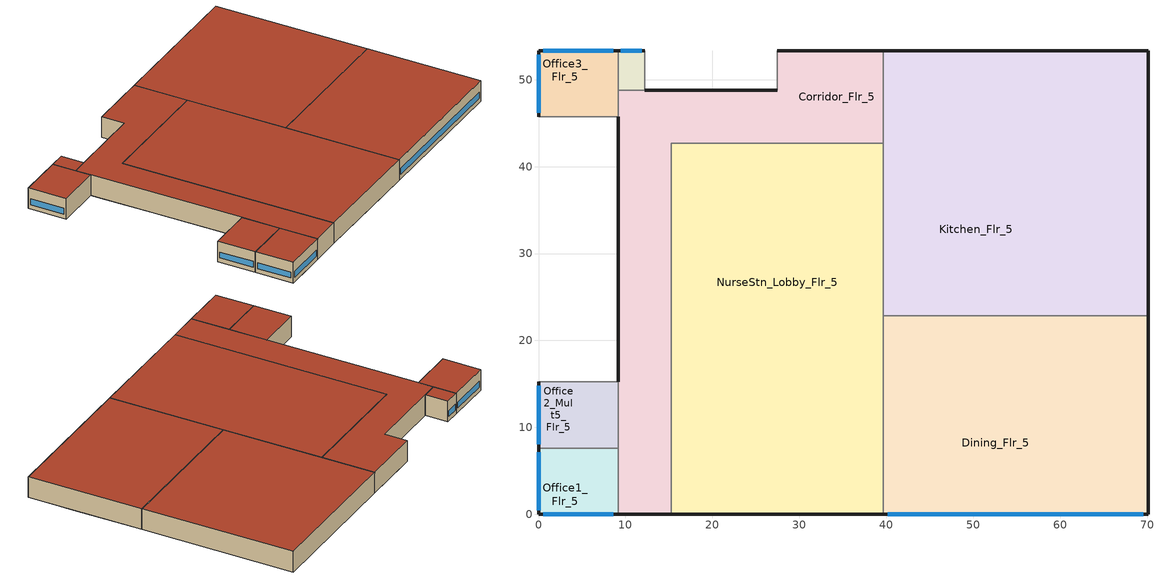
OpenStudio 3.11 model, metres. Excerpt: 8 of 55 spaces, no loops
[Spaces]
Corridor_Flr_5
 floor to NurseStn_Lobby_Flr_4: 15.24,42.67 15.24,33.53 9.14,33.53 9.14,42.67 z17.07
 floor to Corridor_NW_Flr_4: 39.62,53.34 39.62,42.67 9.14,42.67 9.14,48.77 28.96,48.77 28.96,53.34 z17.07
 floor to Corridor_SE_Flr_4: 15.24,10.67 15.24,4.57 9.14,4.57 9.14,10.67 z17.07
 floor adiabatic (Adiabatic floor construction): 28.96,53.34 28.96,48.77 27.43,48.77 27.43,53.34 z17.07; 15.24,4.57 15.24,0 9.14,0 9.14,4.57 z17.07
 floor to Lab_Flr_4: 15.24,33.53 15.24,10.67 9.14,10.67 9.14,33.53 z17.07
 wall outside: 9.14,0 15.24,0 / 39.62,53.34 27.43,53.34 / 27.43,48.77 12.19,48.77 / 9.14,45.72 9.14,15.24 z17.07:21.34
 wall to Kitchen_Flr_5: 39.62,42.67 39.62,53.34 z17.07:21.34
 wall adiabatic (Adiabatic wall construction): 27.43,53.34 27.43,48.77 z17.07:21.34
 wall to NurseStn_Lobby_Flr_5: 15.24,0 15.24,42.67 39.62,42.67 z17.07:21.34
 wall to Office1_Flr_5: 9.14,7.62 9.14,0 z17.07:21.34
 wall to Office4_Mult6_Flr_5: 12.19,48.77 9.14,48.77 z17.07:21.34
 wall to Office2_Mult5_Flr_5: 9.14,15.24 9.14,7.62 z17.07:21.34
 wall to Office3_Flr_5: 9.14,48.77 9.14,45.72 z17.07:21.34
 roof outside: 15.24,0 15.24,42.67 39.62,42.67 39.62,53.34 27.43,53.34 27.43,48.77 9.14,48.77 9.14,0 z21.34
Kitchen_Flr_5
 floor to PatRoom5_Mult10_Flr_4: 44.2,53.34 44.2,48.77 39.62,48.77 39.62,53.34 z17.07
 floor to Corridor_NW_Flr_4: 65.53,48.77 65.53,42.67 39.62,42.67 39.62,48.77 z17.07
 floor to Radiology_Flr_4: 60.96,42.67 60.96,22.86 39.62,22.86 39.62,42.67 z17.07
 floor to Corridor_SE_Flr_4: 65.53,42.67 65.53,22.86 60.96,22.86 60.96,42.67 z17.07
 floor to PatRoom4_Flr_4: 70.1,53.34 70.1,48.77 62.48,48.77 62.48,53.34 z17.07
 floor adiabatic (Adiabatic floor construction): 70.1,48.77 70.1,22.86 65.53,22.86 65.53,48.77 z17.07; 62.48,53.34 62.48,48.77 44.2,48.77 44.2,53.34 z17.07
 wall outside: 70.1,22.86 70.1,53.34 39.62,53.34 z17.07:21.34
 wall to NurseStn_Lobby_Flr_5: 39.62,42.67 39.62,22.86 z17.07:21.34
 wall to Dining_Flr_5: 39.62,22.86 70.1,22.86 z17.07:21.34
 roof outside: 70.1,22.86 70.1,53.34 39.62,53.34 39.62,22.86 z21.34
NurseStn_Lobby_Flr_5
 floor to NurseStn_Lobby_Flr_4: 39.62,42.67 39.62,10.67 28.96,10.67 28.96,19.81 15.24,19.81 15.24,42.67 z17.07
 floor to Corridor_SE_Flr_4: 39.62,10.67 39.62,0 28.96,0 28.96,4.57 15.24,4.57 15.24,10.67 z17.07
 floor adiabatic (Adiabatic floor construction): 28.96,4.57 28.96,0 15.24,0 15.24,4.57 z17.07
 floor to Lab_Flr_4: 28.96,19.81 28.96,10.67 15.24,10.67 15.24,19.81 z17.07
 wall outside: 15.24,0 39.62,0 z17.07:21.34
 wall to Dining_Flr_5: 39.62,0 39.62,22.86 z17.07:21.34
 roof outside: 39.62,0 39.62,42.67 15.24,42.67 15.24,0 z21.34
Office1_Flr_5
 floor to PatRoom6_Flr_4: 6.1,4.57 6.1,0 0,0 0,4.57 z17.07
 floor to PatRoom7_Mult10_Flr_4: 4.57,7.62 4.57,4.57 0,4.57 0,7.62 z17.07
 floor to Corridor_SE_Flr_4: 9.14,7.62 9.14,4.57 4.57,4.57 4.57,7.62 z17.07
 floor adiabatic (Adiabatic floor construction): 9.14,4.57 9.14,0 6.1,0 6.1,4.57 z17.07
 wall outside: 0,7.62 0,0 9.14,0 z17.07:21.34
 wall to Office2_Mult5_Flr_5: 9.14,7.62 0,7.62 z17.07:21.34
 window: 0,7.16 0,0.46 / 0.55,0 8.6,0 z17.98:19.2
 roof outside: 9.14,0 9.14,7.62 0,7.62 0,0 z21.34
Office4_Mult6_Flr_5
 floor adiabatic (Adiabatic floor construction): 12.19,53.34 12.19,48.77 9.14,48.77 9.14,53.34 z17.07
 wall outside: 12.19,53.34 9.14,53.34 z17.07:21.34
 wall to Office3_Flr_5: 9.14,53.34 9.14,48.77 z17.07:21.34
 wall adiabatic (Adiabatic wall construction): 12.19,48.77 12.19,53.34 z17.07:21.34
 window: 11.88,53.34 9.45,53.34 z17.98:19.2
 roof outside: 12.19,48.77 12.19,53.34 9.14,53.34 9.14,48.77 z21.34
Office3_Flr_5
 floor to PatRoom8_Flr_4: 6.1,53.34 6.1,48.77 0,48.77 0,53.34 z17.07
 floor to Corridor_NW_Flr_4: 9.14,48.77 9.14,45.72 4.57,45.72 4.57,48.77 z17.07
 floor adiabatic (Adiabatic floor construction): 9.14,53.34 9.14,48.77 6.1,48.77 6.1,53.34 z17.07; 4.57,48.77 4.57,45.72 0,45.72 0,48.77 z17.07
 wall outside: 9.14,53.34 0,53.34 0,45.72 z17.07:21.34
 wall adiabatic (Adiabatic wall construction): 0,45.72 9.14,45.72 z17.07:21.34
 window: 0,52.88 0,46.18 / 8.6,53.34 0.55,53.34 z17.98:19.2
 roof outside: 9.14,45.72 9.14,53.34 0,53.34 0,45.72 z21.34
Office2_Mult5_Flr_5
 floor to PatRoom7_Mult10_Flr_4: 4.57,8.99 4.57,7.62 0,7.62 0,8.99 z17.07
 floor to Corridor_NW_Flr_4: 9.14,15.24 9.14,10.67 4.57,10.67 4.57,15.24 z17.07
 floor to Corridor_SE_Flr_4: 9.14,10.67 9.14,7.62 4.57,7.62 4.57,10.67 z17.07
 floor adiabatic (Adiabatic floor construction): 4.57,15.24 4.57,8.99 0,8.99 0,15.24 z17.07
 wall outside: 0,15.24 0,7.62 z17.07:21.34
 wall adiabatic (Adiabatic wall construction): 9.14,15.24 0,15.24 z17.07:21.34
 window: 0,14.78 0,8.08 z17.98:19.2
 roof outside: 9.14,7.62 9.14,15.24 0,15.24 0,7.62 z21.34
Dining_Flr_5
 floor to NurseStn_Lobby_Flr_4: 60.96,19.81 60.96,10.67 39.62,10.67 39.62,19.81 z17.07
 floor to PatRoom3_Mult10_Flr_4: 70.1,8.99 70.1,4.57 65.53,4.57 65.53,8.99 z17.07
 floor to Radiology_Flr_4: 60.96,22.86 60.96,19.81 39.62,19.81 39.62,22.86 z17.07
 floor to PatRoom2_Flr_4: 70.1,4.57 70.1,0 62.48,0 62.48,4.57 z17.07
 floor to Corridor_SE_Flr_4: 65.53,22.86 65.53,4.57 39.62,4.57 39.62,10.67 60.96,10.67 60.96,22.86 z17.07
 floor to PatRoom1_Mult10_Flr_4: 44.2,4.57 44.2,0 39.62,0 39.62,4.57 z17.07
 floor adiabatic (Adiabatic floor construction): 70.1,22.86 70.1,8.99 65.53,8.99 65.53,22.86 z17.07; 62.48,4.57 62.48,0 44.2,0 44.2,4.57 z17.07
 wall outside: 39.62,0 70.1,0 70.1,22.86 z17.07:21.34
 window: 40.2,0 69.53,0 z17.98:19.2
 roof outside: 70.1,0 70.1,22.86 39.62,22.86 39.62,0 z21.34
[ClimateZones]
Climate Zone Institution Name 1=ASHRAE; Climate Zone Document Name 1=ANSI/ASHRAE Standard 169; Climate Zone Document Year 1=2006; Climate Zone Value 1=5A
[Building]
-Hospital-ASHRAE 169-2013-5A created: 2026-08-07 15:38:15 -0400: North Axis {deg}=0; Default Construction Set=DOE Ref 1980-2004 - Hospital - ASHRAE 169-2013-5A; Standards Number of Stories=6; Standards Number of Above Ground Stories=5; Standards Building Type=Hospital
[Site]
Buffalo Niagara Intl AP_NY_USA: Latitude {deg}=42.93; Longitude {deg}=-78.73; Time Zone {hr}=-5; Elevation {m}=215
[SizingPeriod:DesignDay] Barometric Pressure {Pa}=98769; Rain Indicator=No; Snow Indicator=No; Day of Month=21; Daylight Saving Time Indicator=No; Humidity Condition Type=Wetbulb; Dry-Bulb Temperature Range Modifier Type=DefaultMultipliers
Name | Maximum Dry-Bulb Temperature {C} | Daily Dry-Bulb Temperature Range {deltaC} | Wind Speed {m/s} | Wind Direction {deg} | Month | Day Type | Wetbulb or DewPoint at Maximum Dry-Bulb {C} | Solar Model Indicator | ASHRAE Clear Sky Optical Depth for Beam Irradiance | ASHRAE Clear Sky Optical Depth for Diffuse Irradiance | Sky Clearness
Buffalo.Niagara.Intl.AP_NY_USA Ann Clg .4% Condns DB=>MWB | 30.3 | 9.3 | 5.7 | 240 | 7 | SummerDesignDay | 21.8 | ASHRAETau | 0.462 | 2.001
Buffalo.Niagara.Intl.AP_NY_USA Ann Clg .4% Condns WB=>MDB | 27.8 | 9.3 | 5.7 | 240 | 7 | SummerDesignDay | 23.8 | ASHRAETau | 0.462 | 2.001
Buffalo.Niagara.Intl.AP_NY_USA Ann Htg 99.6% Condns DB | -16.3 | 0 | 5.1 | 270 | 1 | WinterDesignDay | -16.3 | ASHRAEClearSky |  |  | 0
[Site:WaterMainsTemperature]
Calculation Method=Correlation; Annual Average Outdoor Air Temperature {C}=8.96667; Maximum Difference In Monthly Average Outdoor Air Temperatures {deltaC}=26.2; Temperature Multiplier=1; Temperature Offset {deltaC}=0
[Site:GroundTemperature:Shallow]
-2.9, -0.6, 3.7, 7.8, 15.6, 19.7, 20.9, 18.8, 14, 8, 2.1, -1.8
[Site:GroundTemperature:Deep]
3.4, 3, 4.1, 5.7, 9.6, 12.6, 14.5, 15, 13.8, 11.3, 8.2, 5.3
[Site:GroundTemperature:FCfactorMethod]
January Ground Temperature {C}=9.7; February Ground Temperature {C}=6; March Ground Temperature {C}=-2.2; April Ground Temperature {C}=-3.4; May Ground Temperature {C}=-4.2; June Ground Temperature {C}=2.7; July Ground Temperature {C}=7.5; August Ground Temperature {C}=13.7; September Ground Temperature {C}=18.6; October Ground Temperature {C}=22; November Ground Temperature {C}=20.7; December Ground Temperature {C}=16.5
[Material:NoMass] Thermal Absorptance=0.9; Solar Absorptance=0.7
Name | Roughness | Thermal Resistance {m2-K/W} | Visible Absorptance
CP02 CARPET PAD | VeryRough | 0.21648 | 0.8
Nonres_Floor_Insulation | MediumSmooth | 2.88292 | 0.7
Typical Insulation R-7.61; Typical Insulation R-7.61 1 | Smooth | 1.34047 | 0.7
Typical Carpet Pad | Smooth | 0.21648 | 0.8
Typical Insulation R-17.75 | Smooth | 3.12608 | 0.7
Typical Insulation R-8.45 | Smooth | 1.4881 | 0.7
[Material]
Name | Roughness | Thickness {m} | Conductivity {W/m-K} | Density {kg/m3} | Specific Heat {J/kg-K} | Thermal Absorptance | Solar Absorptance | Visible Absorptance
100mm Normalweight concrete floor | MediumSmooth | 0.1016 | 2.31 | 2322 | 832
G01 13mm gypsum board | Smooth | 0.0127 | 0.16 | 800 | 1090 | 0.9 | 0.7 | 0.5
4 in. Normalweight Concrete Floor | MediumRough | 0.1016 | 2.31 | 2322 | 832 | 0.9 | 0.7 | 0.7
1IN Stucco | Smooth | 0.0253 | 0.6918 | 1858 | 837 | 0.9 | 0.7 | 0.92
8IN CONCRETE HW RefBldg | Rough | 0.2032 | 1.311 | 2240 | 836.8 | 0.9 | 0.7 | 0.7
1/2IN Gypsum | Smooth | 0.0127 | 0.16 | 784.9 | 830 | 0.9 | 0.4 | 0.4
Roof Membrane | VeryRough | 0.0095 | 0.16 | 1121.29 | 1460 | 0.9 | 0.7 | 0.7
Metal Roof Surface; F08 Metal surface | Smooth | 0.0008 | 45.28 | 7824 | 500 | 0.9 | 0.7 | 0.7
6 in. Normalweight Concrete Floor | MediumRough | 0.1524 | 2.31 | 2322 | 832 | 0.9 | 0.7 | 0.7
8 in. Concrete Block Basement Wall | MediumRough | 0.2032 | 1.326 | 1842 | 912 | 0.9 | 0.7 | 0.7
G05 25mm wood | MediumSmooth | 0.0254 | 0.15 | 608 | 1630 | 0.9 | 0.5 | 0.5
Std Wood 6inch | MediumSmooth | 0.15 | 0.12 | 540 | 1210 | 0.9 | 0.7 | 0.7
[Construction]
Adiabatic floor construction: CP02 CARPET PAD, 100mm Normalweight concrete floor, Nonres_Floor_Insulation
Adiabatic wall construction; Typical Interior Wall: G01 13mm gypsum board, G01 13mm gypsum board
Typical Insulated Exterior Mass Floor: Typical Insulation R-7.61, 4 in. Normalweight Concrete Floor, Typical Carpet Pad
Typical Insulated Exterior Mass Wall R-10.0: 1IN Stucco, 8IN CONCRETE HW RefBldg, Typical Insulation R-7.61, 1/2IN Gypsum
Typical IEAD Roof R-18.87: Roof Membrane, Typical Insulation R-17.75, Metal Roof Surface
Typical Interior Floor: 100mm Normalweight concrete floor, CP02 CARPET PAD
Typical Interior Ceiling: CP02 CARPET PAD, 100mm Normalweight concrete floor
Typical Insulated Carpeted 6in Slab Floor: 6 in. Normalweight Concrete Floor, Typical Carpet Pad
Typical Insulated Basement Mass Wall R-10.0: Typical Insulation R-8.45, 8 in. Concrete Block Basement Wall
U 0.59 SHGC 0.39 Simple Glazing: U 0.59 SHGC 0.39 Simple Glazing
Typical Insulated Metal Door: F08 Metal surface, Typical Insulation R-7.61 1
U 0.88 SHGC 0.16 Sgl Ref-A-L Clr 6mm: REF A CLEAR LO 6MM
Typical Overhead Door: Typical Insulation R-7.61 1
Typical Interior Window: Clear 3mm
Typical Interior Door; Typical Interior Partition: G05 25mm wood
InteriorFurnishings: Std Wood 6inch
[DefaultConstructionSet]
DOE Ref 1980-2004 - Hospital - ASHRAE 169-2013-5A: Default Exterior Surface Constructions=Default Surface Constructions 1; Default Interior Surface Constructions=Default Surface Constructions 2; Default Ground Contact Surface Constructions=Default Surface Constructions 3; Default Exterior SubSurface Constructions=Default Sub Surface Constructions 1; Default Interior SubSurface Constructions=Default Sub Surface Constructions 2; Interior Partition Construction=Typical Interior Partition
[DefaultSurfaceConstructions]
Name | Floor Construction | Wall Construction | Roof Ceiling Construction
Default Surface Constructions 1 | Typical Insulated Exterior Mass Floor | Typical Insulated Exterior Mass Wall R-10.0 | Typical IEAD Roof R-18.87
Default Surface Constructions 2 | Typical Interior Floor | Typical Interior Wall | Typical Interior Ceiling
Default Surface Constructions 3 | Typical Insulated Carpeted 6in Slab Floor | Typical Insulated Basement Mass Wall R-10.0
[DefaultSubSurfaceConstructions]
Name | Fixed Window Construction | Operable Window Construction | Door Construction | Glass Door Construction | Overhead Door Construction | Tubular Daylight Dome Construction | Tubular Daylight Diffuser Construction
Default Sub Surface Constructions 1 | U 0.59 SHGC 0.39 Simple Glazing | U 0.59 SHGC 0.39 Simple Glazing | Typical Insulated Metal Door | U 0.88 SHGC 0.16 Sgl Ref-A-L Clr 6mm | Typical Overhead Door | Typical Interior Window | Typical Interior Window
Default Sub Surface Constructions 2 | Typical Interior Window | Typical Interior Window | Typical Interior Door
[WindowMaterial:SimpleGlazingSystem]
U 0.59 SHGC 0.39 Simple Glazing: U-Factor {W/m2-K}=3.35018; Solar Heat Gain Coefficient=0.39; Visible Transmittance=0.81
[WindowMaterial:Glazing] Optical Data Type=SpectralAverage; Infrared Transmittance at Normal Incidence=0; Front Side Infrared Hemispherical Emissivity=0.84; Conductivity {W/m-K}=0.9; Dirt Correction Factor for Solar and Visible Transmittance=1; Solar Diffusing=No
Name | Thickness {m} | Solar Transmittance at Normal Incidence | Front Side Solar Reflectance at Normal Incidence | Back Side Solar Reflectance at Normal Incidence | Visible Transmittance at Normal Incidence | Front Side Visible Reflectance at Normal Incidence | Back Side Visible Reflectance at Normal Incidence | Back Side Infrared Hemispherical Emissivity
REF A CLEAR LO 6MM | 0.006 | 0.066 | 0.341 | 0.493 | 0.08 | 0.41 | 0.37 | 0.4
Clear 3mm | 0.003 | 0.837 | 0.075 | 0.075 | 0.898 | 0.081 | 0.081 | 0.84
[Space] Building Story=Building Story 6; Part of Total Floor Area=Yes
Name | Space Type | Thermal Zone
Office1_Flr_5 | Hospital Office | Office1_Flr_5 ZN
Corridor_Flr_5 | Hospital Corridor | Corridor_Flr_5 ZN
Kitchen_Flr_5 | Hospital Kitchen | Kitchen_Flr_5 ZN
Office3_Flr_5 | Hospital Office | Office3_Flr_5 ZN
Office2_Mult5_Flr_5 | Hospital Office | Office2_Mult5_Flr_5 ZN
NurseStn_Lobby_Flr_5 | Hospital NurseStn | NurseStn_Lobby_Flr_5 ZN
Office4_Mult6_Flr_5 | Hospital Office | Office4_Mult6_Flr_5 ZN
Dining_Flr_5 | Hospital Dining | Dining_Flr_5 ZN
[BuildingStory]
Building Story 6: Nominal Z Coordinate {m}=17.0732
[SpaceType] Standards Building Type=Hospital
Name | Default Schedule Set | Design Specification Outdoor Air Object | Standards Space Type
Hospital Corridor | Hospital Corridor Schedule Set | Hospital Corridor Ventilation | Corridor
Hospital Dining | Hospital Dining Schedule Set | Hospital Dining Ventilation | Dining
Hospital Kitchen | Hospital Kitchen Schedule Set | Hospital Kitchen Ventilation | Kitchen
Hospital NurseStn | Hospital NurseStn Schedule Set | Hospital NurseStn Ventilation | NurseStn
Hospital Office | Hospital Office Schedule Set | Hospital Office Ventilation | Office
[People:Definition] Number of People Calculation Method=People/Area; Fraction Radiant=0.3; Thermal Comfort Model Type 1=AdaptiveASH55
Name | People per Space Floor Area {person/m2}
Hospital Corridor People Definition | 0.0107639
Hospital Dining People Definition | 0.107639
Hospital Kitchen People Definition | 0.0538196
Hospital NurseStn People Definition | 0.0768543
Hospital Office People Definition | 0.0752397
[People] Work Efficiency Schedule=Work Efficiency Schedule; Clothing Insulation Calculation Method=ClothingInsulationSchedule; Clothing Insulation Schedule=Clothing Schedule; Air Velocity Schedule=Air Velocity Schedule; Multiplier=1
Name | People Definition | Space or SpaceType
Hospital Corridor People | Hospital Corridor People Definition | Hospital Corridor
Hospital Dining People | Hospital Dining People Definition | Hospital Dining
Hospital Kitchen People | Hospital Kitchen People Definition | Hospital Kitchen
Hospital NurseStn People | Hospital NurseStn People Definition | Hospital NurseStn
Hospital Office People | Hospital Office People Definition | Hospital Office
[Lights:Definition] Design Level Calculation Method=Watts/Area; Fraction Radiant=0.7; Fraction Visible=0.2; Return Air Fraction=0
Name | Watts per Space Floor Area {W/m2}
Hospital Corridor Lights Definition | 14.5851
Hospital Dining Lights Definition | 27.7171
Hospital Kitchen Lights Definition | 15.2848
Hospital NurseStn Lights Definition | 15.6938
Hospital Office Lights Definition | 25.7796
[Lights] Fraction Replaceable=0
Name | Lights Definition | Space or SpaceType
Hospital Corridor Lights | Hospital Corridor Lights Definition | Hospital Corridor
Hospital Dining Lights | Hospital Dining Lights Definition | Hospital Dining
Hospital Kitchen Lights | Hospital Kitchen Lights Definition | Hospital Kitchen
Hospital NurseStn Lights | Hospital NurseStn Lights Definition | Hospital NurseStn
Hospital Office Lights | Hospital Office Lights Definition | Hospital Office
[ElectricEquipment:Definition] Design Level Calculation Method=Watts/Area; Fraction Radiant=0.5
Name | Watts per Space Floor Area {W/m2} | Fraction Latent | Fraction Lost
Hospital Dining Elec Equip Definition; Hospital Office Elec Equip Definition | 10.7639 | 0 | 0
Hospital Kitchen Elec Equip Definition | 80.7293 | 0.2 | 0.1
Hospital NurseStn Elec Equip Definition | 11.1945 | 0 | 0
[ElectricEquipment]
Name | Electric Equipment Definition | Space or SpaceType
Hospital Dining Elec Equip | Hospital Dining Elec Equip Definition | Hospital Dining
Hospital Kitchen Elec Equip | Hospital Kitchen Elec Equip Definition | Hospital Kitchen
Hospital NurseStn Elec Equip | Hospital NurseStn Elec Equip Definition | Hospital NurseStn
Hospital Office Elec Equip | Hospital Office Elec Equip Definition | Hospital Office
[DesignSpecification:OutdoorAir] Outdoor Air Method=Sum
Name | Outdoor Air Flow per Floor Area {m3/s-m2} | Outdoor Air Flow per Person {m3/s-person} | Outdoor Air Flow Rate {m3/s}
Hospital Corridor Ventilation | 0.000254
Hospital Dining Ventilation; Hospital NurseStn Ventilation; Hospital Office Ventilation |  | 0.00943895
Hospital Kitchen Ventilation | 0 | 0 | 3.776
[DefaultScheduleSet] People Activity Level Schedule=Hospital Activity; Lighting Schedule=Hospital Admin Light
Name | Number of People Schedule | Electric Equipment Schedule | Gas Equipment Schedule
Hospital Corridor Schedule Set; Hospital Dining Schedule Set | Hospital Critical Occ | Hospital Admin Equipment
Hospital Kitchen Schedule Set | Hospital Bldg Occ | Hospital Kitchen_Elec_Equip_SCH | Hospital Kitchen Gas
Hospital NurseStn Schedule Set; Hospital Office Schedule Set | Hospital Bldg Occ | Hospital Admin Equipment
[ThermostatSetpoint:DualSetpoint] Heating Setpoint Temperature Schedule=Hospital Bldg HtgSetp; Cooling Setpoint Temperature Schedule=Hospital Bldg ClgSetp
Hospital Corridor Thermostat 3; Hospital Dining Thermostat 1; Hospital Kitchen Thermostat 1; Hospital NurseStn Thermostat 3; Hospital Office Thermostat 1; Hospital Office Thermostat 3; Hospital Office Thermostat 4; Hospital Office Thermostat 5
[GasEquipment:Definition]
Hospital Kitchen Gas Equip Definition: Design Level Calculation Method=Watts/Area; Watts per Space Floor Area {W/m2}=305.049; Fraction Latent=0.1; Fraction Radiant=0.2; Fraction Lost=0.7
[GasEquipment]
Hospital Kitchen Gas Equip: Gas Equipment Definition=Hospital Kitchen Gas Equip Definition; Space or SpaceType=Hospital Kitchen
[SpaceInfiltration:DesignFlowRate] Design Flow Rate Calculation Method=Flow/ExteriorArea; Flow per Exterior Surface Area {m3/s-m2}=0.000570329; Constant Term Coefficient=0.0477; Temperature Term Coefficient=0.0028; Velocity Term Coefficient=0; Velocity Squared Term Coefficient=0.0107; Density Basis=Outdoor
Name | Space or SpaceType | Schedule
NurseStn_Lobby_Flr_5 HVAC On Infiltration | NurseStn_Lobby_Flr_5 | Infiltration HVAC On Schedule
NurseStn_Lobby_Flr_5 HVAC Off Infiltration | NurseStn_Lobby_Flr_5 | Infiltration HVAC Off Schedule
Office2_Mult5_Flr_5 HVAC On Infiltration | Office2_Mult5_Flr_5 | Infiltration HVAC On Schedule
Office2_Mult5_Flr_5 HVAC Off Infiltration | Office2_Mult5_Flr_5 | Infiltration HVAC Off Schedule
Office3_Flr_5 HVAC On Infiltration | Office3_Flr_5 | Infiltration HVAC On Schedule
Office3_Flr_5 HVAC Off Infiltration | Office3_Flr_5 | Infiltration HVAC Off Schedule
Dining_Flr_5 HVAC On Infiltration | Dining_Flr_5 | Infiltration HVAC On Schedule
Dining_Flr_5 HVAC Off Infiltration | Dining_Flr_5 | Infiltration HVAC Off Schedule
Office4_Mult6_Flr_5 HVAC On Infiltration | Office4_Mult6_Flr_5 | Infiltration HVAC On Schedule
Office4_Mult6_Flr_5 HVAC Off Infiltration | Office4_Mult6_Flr_5 | Infiltration HVAC Off Schedule
Kitchen_Flr_5 HVAC On Infiltration | Kitchen_Flr_5 | Infiltration HVAC On Schedule
Kitchen_Flr_5 HVAC Off Infiltration | Kitchen_Flr_5 | Infiltration HVAC Off Schedule
Office1_Flr_5 HVAC On Infiltration | Office1_Flr_5 | Infiltration HVAC On Schedule
Office1_Flr_5 HVAC Off Infiltration | Office1_Flr_5 | Infiltration HVAC Off Schedule
Corridor_Flr_5 HVAC On Infiltration | Corridor_Flr_5 | Infiltration HVAC On Schedule
Corridor_Flr_5 HVAC Off Infiltration | Corridor_Flr_5 | Infiltration HVAC Off Schedule
[ThermalZone] Use Ideal Air Loads=No
Name | Thermostat | Multiplier
Corridor_Flr_5 ZN | Hospital Corridor Thermostat 3
Dining_Flr_5 ZN | Hospital Dining Thermostat 1
Kitchen_Flr_5 ZN | Hospital Kitchen Thermostat 1
NurseStn_Lobby_Flr_5 ZN | Hospital NurseStn Thermostat 3
Office1_Flr_5 ZN | Hospital Office Thermostat 1
Office2_Mult5_Flr_5 ZN | Hospital Office Thermostat 3 | 5
Office3_Flr_5 ZN | Hospital Office Thermostat 4
Office4_Mult6_Flr_5 ZN | Hospital Office Thermostat 5 | 6
[InternalMass:Definition]
Internal Mass Definition 1: Construction=InteriorFurnishings; Design Level Calculation Method=SurfaceArea/Area; Surface Area per Space Floor Area=2
[InternalMass] Internal Mass Definition=Internal Mass Definition 1; Multiplier=1
Name | Space or SpaceType
NurseStn_Lobby_Flr_5 Mass | NurseStn_Lobby_Flr_5
Office2_Mult5_Flr_5 Mass | Office2_Mult5_Flr_5
Office3_Flr_5 Mass | Office3_Flr_5
Dining_Flr_5 Mass | Dining_Flr_5
Office4_Mult6_Flr_5 Mass | Office4_Mult6_Flr_5
Kitchen_Flr_5 Mass | Kitchen_Flr_5
Office1_Flr_5 Mass | Office1_Flr_5
Corridor_Flr_5 Mass | Corridor_Flr_5
[Exterior:Lights:Definition]
NonDimming Exterior Lights Def: Design Level {W}=21874
[Exterior:Lights]
NonDimming Exterior Lights Def: Exterior Lights Definition=NonDimming Exterior Lights Def; Schedule=Hospital Exterior_Lgt_ALWAYS_ON; Control Option=AstronomicalClock
[Exterior:FuelEquipment:Definition]
Name | Design Level {W}
Fuel equipment 1 Def | 162963
Fuel equipment 2 Def | 847.2
[Exterior:FuelEquipment] Fuel Use Type=Electricity
Name | Exterior Fuel Equipment Definition | Schedule
Fuel equipment 1 | Fuel equipment 1 Def | Hospital BLDG_ELEVATORS
Fuel equipment 2 | Fuel equipment 2 Def | Hospital ELEV_LIGHT_FAN_SCH_ADD_DF
[Schedule:Ruleset]
Name | Default Day Schedule | Summer Design Day Schedule | Winter Design Day Schedule
Clothing Schedule | Clothing Schedule Default Winter Clothes
Air Velocity Schedule | Air Velocity Schedule Default
Work Efficiency Schedule | Work Efficiency Schedule Default
Hospital Admin Light | Hospital Admin Light Default | Hospital Admin Light Summer Design Day | Hospital Admin Light Winter Design Day
Hospital Admin Equipment | Hospital Admin Equipment Default | Hospital Admin Equipment Summer Design Day | Hospital Admin Equipment Winter Design Day
Hospital Bldg HtgSetp | Hospital Bldg HtgSetp Default | Hospital Bldg HtgSetp Summer Design Day | Hospital Bldg HtgSetp Winter Design Day
Hospital Bldg ClgSetp | Hospital Bldg ClgSetp Default | Hospital Bldg ClgSetp Summer Design Day | Hospital Bldg ClgSetp Winter Design Day
Hospital Critical Occ | Hospital Critical Occ Default | Hospital Critical Occ Summer Design Day | Hospital Critical Occ Winter Design Day
Hospital Activity | Hospital Activity Default | Hospital Activity Summer Design Day | Hospital Activity Winter Design Day
Hospital Bldg Occ | Hospital Bldg Occ Default | Hospital Bldg Occ Summer Design Day | Hospital Bldg Occ Winter Design Day
Hospital Kitchen_Elec_Equip_SCH | Hospital Kitchen_Elec_Equip_SCH Default | Hospital Kitchen_Elec_Equip_SCH Summer Design Day | Hospital Kitchen_Elec_Equip_SCH Winter Design Day
Hospital Kitchen Gas | Hospital Kitchen Gas Default | Hospital Kitchen Gas Summer Design Day | Hospital Kitchen Gas Winter Design Day
Hospital Exterior_Lgt_ALWAYS_ON | Hospital Exterior_Lgt_ALWAYS_ON Default | Hospital Exterior_Lgt_ALWAYS_ON Summer Design Day | Hospital Exterior_Lgt_ALWAYS_ON Winter Design Day
Hospital BLDG_ELEVATORS | Hospital BLDG_ELEVATORS Default | Hospital BLDG_ELEVATORS Summer Design Day | Hospital BLDG_ELEVATORS Winter Design Day
Hospital ELEV_LIGHT_FAN_SCH_ADD_DF | Hospital ELEV_LIGHT_FAN_SCH_ADD_DF Default | Hospital ELEV_LIGHT_FAN_SCH_ADD_DF Summer Design Day | Hospital ELEV_LIGHT_FAN_SCH_ADD_DF Winter Design Day
Infiltration HVAC On Schedule | Hospital HVACOperationSchd Default 1 | Hospital HVACOperationSchd Summer Design Day 1 | Hospital HVACOperationSchd Winter Design Day 1
Infiltration HVAC Off Schedule | Hospital HVACOperationSchd Default inverted | Hospital HVACOperationSchd Summer Design Day inverted 1 | Hospital HVACOperationSchd Winter Design Day inverted 1
[Schedule:Day]
Clothing Schedule Default Winter Clothes: 24, 0, 1
Clothing Schedule Summer Clothes: 24, 0, 0.5
Air Velocity Schedule Default: 24, 0, 0.2
Work Efficiency Schedule Default; Hospital HVACOperationSchd Default inverted; Hospital HVACOperationSchd Summer Design Day inverted 1; Hospital HVACOperationSchd Winter Design Day inverted 1: 24, 0, 0
Hospital Admin Light Default; Hospital Admin Light Winter Design Day; Hospital Admin Light Summer Design Day; Hospital Admin Light Default|WntrDsn|SmrDsn|Sun|Sat Day: No, 4, 0, 0.1, 6, 0, 0.3, 7, 0, 0.6, 18, 0, 0.9, 21, 0, 0.6, 23, 0, 0.3, 24, 0, 0.1
Hospital Admin Light Sat Day: No, 7, 0, 0.1, 10, 0, 0.3, 15, 0, 0.4, 20, 0, 0.3, 24, 0, 0.1
Hospital Admin Light Sun Day: No, 8, 0, 0.05, 17, 0, 0.1, 24, 0, 0.05
Hospital Admin Equipment Default; Hospital Admin Equipment Winter Design Day; Hospital Admin Equipment Summer Design Day; Hospital Admin Equipment Default|WntrDsn|SmrDsn|Sun|Sat Day: No, 4, 0, 0.3, 6, 0, 0.5, 18, 0, 1, 20, 0, 0.5, 24, 0, 0.3
Hospital Admin Equipment Sat Day: No, 7, 0, 0.3, 9, 0, 0.5, 15, 0, 0.8, 20, 0, 0.5, 24, 0, 0.3
Hospital Admin Equipment Sun Day: No, 8, 0, 0.3, 17, 0, 0.5, 24, 0, 0.3
Hospital Bldg HtgSetp Default; Hospital Bldg HtgSetp Summer Design Day: No, 5, 0, 18.3, 18, 0, 21.1, 24, 0, 18.3
Hospital Bldg HtgSetp Wknd Day: No, 24, 0, 18.3
Hospital Bldg HtgSetp Winter Design Day: No, 7, 0, 18.3, 15, 0, 21.1, 24, 0, 18.3
Hospital Bldg ClgSetp Default; Hospital Bldg ClgSetp Summer Design Day: No, 5, 0, 25, 18, 0, 22.2, 24, 0, 25
Hospital Bldg ClgSetp Wknd Day: No, 24, 0, 25
Hospital Bldg ClgSetp Winter Design Day: No, 7, 0, 25, 15, 0, 22.2, 24, 0, 25
Hospital Critical Occ Default; Hospital Critical Occ Winter Design Day; Hospital Critical Occ Summer Design Day; Hospital Critical Occ Default|WntrDsn|SmrDsn|Sun|Sat Day: No, 4, 0, 0.4, 6, 0, 0.65, 18, 0, 0.9, 22, 0, 0.65, 24, 0, 0.4
Hospital Activity Default; Hospital Activity Winter Design Day; Hospital Activity Summer Design Day: No, 24, 0, 120
Hospital Bldg Occ Default; Hospital Bldg Occ Summer Design Day: No, 4, 0, 0.05, 6, 0, 0.2, 7, 0, 0.5, 18, 0, 0.9, 20, 0, 0.5, 22, 0, 0.2, 24, 0, 0.05
Hospital Bldg Occ Sun Day: No, 8, 0, 0, 17, 0, 0.05, 24, 0, 0
Hospital Bldg Occ Winter Design Day; Hospital Bldg Occ WntrDsn|Sat Day: No, 7, 0, 0.05, 9, 0, 0.2, 15, 0, 0.3, 20, 0, 0.2, 24, 0, 0.05
Hospital Kitchen_Elec_Equip_SCH Default; Hospital Kitchen_Elec_Equip_SCH Winter Design Day; Hospital Kitchen_Elec_Equip_SCH Summer Design Day; Hospital Kitchen_Elec_Equip_SCH Default|WntrDsn|SmrDsn|Sun|Sat Day: No, 6, 0, 0.1, 7, 0, 0.25, 9, 0, 0.35, 10, 0, 0.25, 13, 0, 0.35, 16, 0, 0.25, 19, 0, 0.35, 24, 0, 0.25
Hospital Kitchen Gas Default; Hospital Kitchen Gas Default|Sun Day: No, 5, 0, 0.02, 6, 0, 0.05, 7, 0, 0.1, 8, 0, 0.15, 9, 0, 0.2, 10, 0, 0.15, 13, 0, 0.25, 14, 0, 0.2, 15, 0, 0.15, 16, 0, 0.2, 19, 0, 0.3, 21, 0, 0.2, 22, 0, 0.15, 23, 0, 0.1, 24, 0, 0.05
Hospital Kitchen Gas Summer Design Day: No, 24, 0, 0.25
Hospital Kitchen Gas Winter Design Day: No, 24, 0, 0
Hospital Exterior_Lgt_ALWAYS_ON Default; Hospital Exterior_Lgt_ALWAYS_ON Winter Design Day; Hospital Exterior_Lgt_ALWAYS_ON Summer Design Day; Hospital BLDG_ELEVATORS Summer Design Day; Hospital ELEV_LIGHT_FAN_SCH_ADD_DF Summer Design Day; Hospital HVACOperationSchd Default 1; Hospital HVACOperationSchd Summer Design Day 1; Hospital HVACOperationSchd Winter Design Day 1: No, 24, 0, 1
Hospital BLDG_ELEVATORS Default; Hospital ELEV_LIGHT_FAN_SCH_ADD_DF Default: No, 8, 0, 0.2, 16, 0, 0.4, 24, 0, 0.2
Hospital BLDG_ELEVATORS Sat Day; Hospital ELEV_LIGHT_FAN_SCH_ADD_DF Sat Day: No, 7, 0, 0.2, 8, 0, 0.4, 9, 0, 0.46, 12, 0, 0.7, 17, 0, 0.51, 18, 0, 0.25, 24, 0, 0.2
Hospital BLDG_ELEVATORS Wkdy Day: No, 7, 0, 0.2, 8, 0, 0.5, 9, 0, 0.75, 12, 0, 1, 13, 0, 0.75, 18, 0, 1, 21, 0, 0.52, 22, 0, 0.28, 24, 0, 0.2
Hospital BLDG_ELEVATORS Winter Design Day; Hospital ELEV_LIGHT_FAN_SCH_ADD_DF Winter Design Day: No, 24, 0, 0.2
Hospital ELEV_LIGHT_FAN_SCH_ADD_DF Wkdy Day: No, 7, 0, 0.2, 8, 0, 0.5, 18, 0, 1, 21, 0, 0.52, 22, 0, 0.28, 24, 0, 0.2
[Schedule:Rule] Date Specification Type=DateRange; Start Day=1
Name | Schedule Ruleset | Rule Order | Day Schedule | Start Month | End Month | End Day | Apply Sunday | Apply Saturday | Apply Monday | Apply Tuesday | Apply Wednesday | Apply Thursday | Apply Friday
Schedule Rule 1 | Clothing Schedule | 0 | Clothing Schedule Summer Clothes | 5 | 9 | 30
Schedule Rule 4 | Hospital Admin Light | 2 | Hospital Admin Light Default|WntrDsn|SmrDsn|Sun|Sat Day | 1 | 12 | 31 | Yes | Yes
Schedule Rule 5 | Hospital Admin Light | 1 | Hospital Admin Light Sat Day | 1 | 12 | 31 |  | Yes
Schedule Rule 6 | Hospital Admin Light | 0 | Hospital Admin Light Sun Day | 1 | 12 | 31 | Yes
Schedule Rule 7 | Hospital Admin Equipment | 2 | Hospital Admin Equipment Default|WntrDsn|SmrDsn|Sun|Sat Day | 1 | 12 | 31 | Yes | Yes
Schedule Rule 8 | Hospital Admin Equipment | 1 | Hospital Admin Equipment Sat Day | 1 | 12 | 31 |  | Yes
Schedule Rule 9 | Hospital Admin Equipment | 0 | Hospital Admin Equipment Sun Day | 1 | 12 | 31 | Yes
Schedule Rule 10 | Hospital Bldg HtgSetp | 0 | Hospital Bldg HtgSetp Wknd Day | 1 | 12 | 31 | Yes | Yes
Schedule Rule 11 | Hospital Bldg ClgSetp | 0 | Hospital Bldg ClgSetp Wknd Day | 1 | 12 | 31 | Yes | Yes
Schedule Rule 12 | Hospital Critical Occ | 0 | Hospital Critical Occ Default|WntrDsn|SmrDsn|Sun|Sat Day | 1 | 12 | 31 | Yes | Yes
Schedule Rule 15 | Hospital Bldg Occ | 1 | Hospital Bldg Occ Sun Day | 1 | 12 | 31 | Yes
Schedule Rule 16 | Hospital Bldg Occ | 0 | Hospital Bldg Occ WntrDsn|Sat Day | 1 | 12 | 31 |  | Yes
Schedule Rule 17 | Hospital Kitchen_Elec_Equip_SCH | 0 | Hospital Kitchen_Elec_Equip_SCH Default|WntrDsn|SmrDsn|Sun|Sat Day | 1 | 12 | 31 | Yes | Yes
Schedule Rule 18 | Hospital Kitchen Gas | 0 | Hospital Kitchen Gas Default|Sun Day | 1 | 12 | 31 | Yes
Schedule Rule 25 | Hospital BLDG_ELEVATORS | 1 | Hospital BLDG_ELEVATORS Sat Day | 1 | 12 | 31 |  | Yes
Schedule Rule 26 | Hospital BLDG_ELEVATORS | 0 | Hospital BLDG_ELEVATORS Wkdy Day | 1 | 12 | 31 |  |  | Yes | Yes | Yes | Yes | Yes
Schedule Rule 27 | Hospital ELEV_LIGHT_FAN_SCH_ADD_DF | 1 | Hospital ELEV_LIGHT_FAN_SCH_ADD_DF Sat Day | 1 | 12 | 31 |  | Yes
Schedule Rule 28 | Hospital ELEV_LIGHT_FAN_SCH_ADD_DF | 0 | Hospital ELEV_LIGHT_FAN_SCH_ADD_DF Wkdy Day | 1 | 12 | 31 |  |  | Yes | Yes | Yes | Yes | Yes
